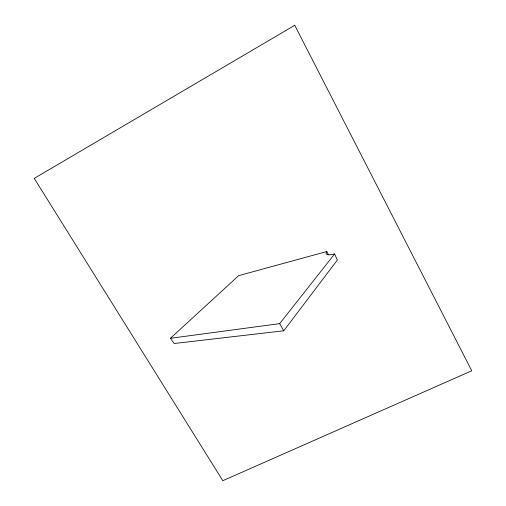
<?xml version="1.0" encoding="UTF-8"?>
<svg xmlns="http://www.w3.org/2000/svg" width="506" height="506" viewBox="0 0 506 506"><rect width="100%" height="100%" fill="white"/><g stroke="black" fill="none" stroke-linecap="round" stroke-linejoin="round"><path stroke-width="0.76" d="M326.832 251.52L238.68 275.65L170.395 338.299L174.172 343.517L283.771 330.779L337.375 260.014L334.586 253.987L330.02 254.822L326.927 254.581L325.946 253.373L326.832 251.52L328.4 254.853M170.395 338.299L279.679 323.644L334.586 253.987M279.679 323.644L283.771 330.779M294.739 25.3L34.244 178.378L222.823 480.7L471.756 370.784L294.739 25.3"/></g></svg>
